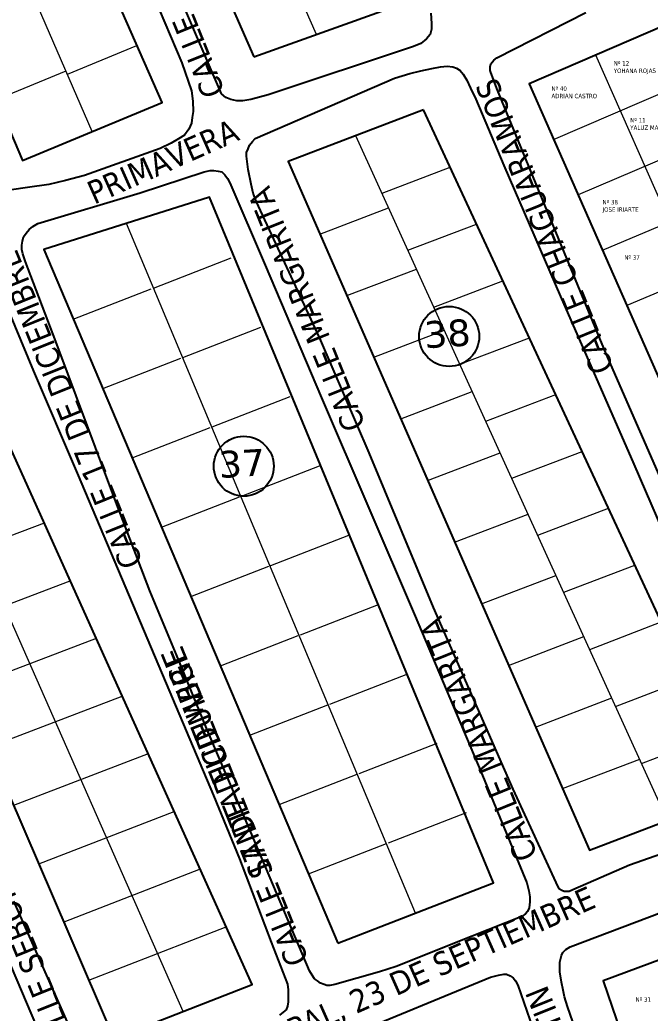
# Model space of a CAD drawing. Header units: metres. Extents: x 2 to 659295185, y -28 to 1124222152.
# Drawn here: x 658070.3 to 658164.8, y 1122960.3 to 1123109.3 of the extents above; entities that cross this region are included whole.
import ezdxf

# ---------------------------------------------------------------- set-up
doc = ezdxf.new("R2010")
doc.units = ezdxf.units.M
doc.header["$MEASUREMENT"] = 0
for name, color, linetype in [('CALLES', 1, 'CONTINUOUS'), ('CERCA', 7, 'CONTINUOUS'), ('Cota', 3, 'CONTINUOUS'), ('MANZANA', 30, 'CONTINUOUS'), ('Numero de manzana', 6, 'CONTINUOUS'), ('Parcelas', 140, 'CONTINUOUS')]:
    doc.layers.add(name, color=color, linetype=linetype)
doc.styles.add('ROMAN', font='verdana.ttf')
doc.styles.get("Standard").update_dxf_attribs({"font": 'tahoma.ttf'})

msp = doc.modelspace()

# ---------------------------------------------------------------- linework, layer by layer
at = {"layer": 'CERCA', "lineweight": 0}
for p, q in [((658114.7657, 1123107.1088), (658050.0121, 1123254.5755)), ((658081.1289, 1123092.5491), (658021.6599, 1123230.0747)), ((658077.4099, 1123101.1494), (658087.8111, 1123105.4528)), ((658066.7921, 1123097.3621), (658077.1876, 1123101.6634)), ((658167.393, 1122989.2105), (658120.646, 1123091.9131)), ((658124.5758, 1123083.2794), (658134.8035, 1123087.1897)), ((658115.2428, 1123077.1702), (658125.5622, 1123081.1123)), ((658129.6162, 1122975.3064), (658086.2489, 1123078.7631)), ((658128.4681, 1123074.728), (658138.7597, 1123078.6628)), ((658090.283, 1123069.0689), (658101.9737, 1123073.6196)), ((658119.2858, 1123067.9256), (658129.7456, 1123071.9214)), ((658132.3604, 1123066.1767), (658142.716, 1123070.1359)), ((658078.2766, 1123064.4084), (658089.9672, 1123068.9591)), ((658094.6931, 1123058.665), (658106.3838, 1123063.2156)), ((658123.3287, 1123058.681), (658133.9291, 1123062.7305)), ((658136.2527, 1123057.6253), (658146.6723, 1123061.609)), ((658082.6866, 1123054.0045), (658094.3773, 1123058.5552)), ((658127.3717, 1123049.4364), (658138.1125, 1123053.5395)), ((658140.1451, 1123049.074), (658150.6285, 1123053.0821)), ((658099.1032, 1123048.2611), (658110.7938, 1123052.8117)), ((658087.0967, 1123043.6006), (658098.7873, 1123048.1512)), ((658131.4146, 1123040.1918), (658142.2959, 1123044.3486)), ((658144.0374, 1123040.5226), (658154.5848, 1123044.5552)), ((658103.5132, 1123037.8572), (658115.2039, 1123042.4078)), ((658091.5067, 1123033.1967), (658103.1974, 1123037.7473)), ((658135.4576, 1123030.9472), (658146.4793, 1123035.1576)), ((658147.9297, 1123031.9713), (658158.541, 1123036.0283)), ((658107.9233, 1123027.4533), (658119.614, 1123032.0039)), ((658095.9168, 1123022.7928), (658107.6075, 1123027.3434)), ((658151.822, 1123023.4199), (658162.4973, 1123027.5014)), ((658139.5005, 1123021.7026), (658150.6628, 1123025.9667)), ((658112.3334, 1123017.0494), (658124.024, 1123021.6)), ((658155.7143, 1123014.8686), (658166.4536, 1123018.9745)), ((658100.3269, 1123012.3889), (658112.0175, 1123016.9395)), ((658143.5435, 1123012.458), (658154.8462, 1123016.7758)), ((658116.7434, 1123006.6455), (658128.4341, 1123011.1961)), ((658159.6066, 1123006.3172), (658170.4098, 1123010.4476)), ((658147.5864, 1123003.2134), (658159.0296, 1123007.5848)), ((658104.7369, 1123001.985), (658116.4276, 1123006.5356)), ((658121.1535, 1122996.2416), (658132.8442, 1123000.7922)), ((658163.4989, 1122997.7659), (658174.3661, 1123001.9207)), ((658151.6294, 1122993.9688), (658163.213, 1122998.3939)), ((658109.147, 1122991.5811), (658120.8377, 1122996.1317)), ((658125.5636, 1122985.8377), (658137.2542, 1122990.3883)), ((658113.5571, 1122981.1772), (658125.2477, 1122985.7278))]:
    msp.add_line(p, q, dxfattribs=at)
at = {"layer": 'MANZANA', "lineweight": -2}
for p, q in [((658085.2534, 1123124.9212), (658094.5547, 1123102.8357)), ((658100.4917, 1123098.2166), (658090.4153, 1123121.7318)), ((658131.8836, 1123110.3041), (658132.0073, 1123108.7545)), ((658131.8836, 1123110.3041), (658132.0073, 1123108.7545)), ((658141.7787, 1123103.6055), (658155.1204, 1123110.4041)), ((658141.7787, 1123103.6055), (658155.1204, 1123110.4041)), ((658132.0073, 1123108.7545), (658132.0073, 1123107.8746)), ((658132.0073, 1123108.7545), (658132.0073, 1123107.8746)), ((658131.7929, 1123107.0948), (658131.2487, 1123106.4349)), ((658131.7929, 1123107.0948), (658131.2487, 1123106.4349)), ((658132.0073, 1123107.8746), (658131.7929, 1123107.0948)), ((658132.0073, 1123107.8746), (658131.7929, 1123107.0948)), ((658129.278, 1123105.3152), (658107.5089, 1123098.0266)), ((658130.3747, 1123105.7651), (658129.278, 1123105.3152)), ((658130.3747, 1123105.7651), (658129.278, 1123105.3152)), ((658131.2487, 1123106.4349), (658130.3747, 1123105.7651)), ((658131.2487, 1123106.4349), (658130.3747, 1123105.7651)), ((658141.3416, 1123103.2656), (658141.7787, 1123103.6055)), ((658141.3416, 1123103.2656), (658141.7787, 1123103.6055)), ((658094.5547, 1123102.8357), (658095.9977, 1123098.6465)), ((658132.0321, 1123102.0058), (658133.3514, 1123102.2358)), ((658132.0321, 1123102.0058), (658133.3514, 1123102.2358)), ((658133.3514, 1123102.2358), (658134.3327, 1123102.3558)), ((658133.3514, 1123102.2358), (658134.3327, 1123102.3558)), ((658134.3327, 1123102.3558), (658135.2067, 1123102.2458)), ((658134.3327, 1123102.3558), (658135.2067, 1123102.2458)), ((658135.2067, 1123102.2458), (658135.7592, 1123102.0258)), ((658135.2067, 1123102.2458), (658135.7592, 1123102.0258)), ((658140.7974, 1123102.2658), (658140.9046, 1123102.7157)), ((658140.7974, 1123102.2658), (658140.9046, 1123102.7157)), ((658140.7974, 1123101.7159), (658140.7974, 1123102.2658)), ((658140.7974, 1123101.7159), (658140.7974, 1123102.2658)), ((658140.9046, 1123102.7157), (658141.3416, 1123103.2656)), ((658140.9046, 1123102.7157), (658141.3416, 1123103.2656)), ((658126.4496, 1123100.5461), (658128.7502, 1123101.226)), ((658128.7502, 1123101.226), (658130.3911, 1123101.6659)), ((658130.3911, 1123101.6659), (658132.0321, 1123102.0058)), ((658130.3911, 1123101.6659), (658132.0321, 1123102.0058)), ((658135.7592, 1123102.0258), (658136.3117, 1123101.6959)), ((658135.7592, 1123102.0258), (658136.3117, 1123101.6959)), ((658136.3117, 1123101.6959), (658136.7487, 1123101.146)), ((658136.3117, 1123101.6959), (658136.7487, 1123101.146)), ((658136.7487, 1123101.146), (658137.3012, 1123100.2662)), ((658136.7487, 1123101.146), (658137.3012, 1123100.2662)), ((658140.9128, 1123101.386), (658140.7974, 1123101.7159)), ((658140.9128, 1123101.386), (658140.7974, 1123101.7159)), ((658141.9106, 1123098.7365), (658140.9128, 1123101.386)), ((658141.9106, 1123098.7365), (658140.9128, 1123101.386)), ((658105.5629, 1123091.498), (658126.4496, 1123100.5461)), ((658137.3012, 1123100.2662), (658137.8536, 1123099.0464)), ((658137.3012, 1123100.2662), (658137.8536, 1123099.0464)), ((658095.9977, 1123098.6465), (658096.2204, 1123097.0968)), ((658101.1514, 1123097.6667), (658100.4917, 1123098.2166)), ((658101.9182, 1123097.3368), (658101.1514, 1123097.6667)), ((658107.5089, 1123098.0266), (658104.8785, 1123097.3568)), ((658137.8536, 1123099.0464), (658138.6287, 1123097.3968)), ((658137.8536, 1123099.0464), (658138.6287, 1123097.3968)), ((658149.3319, 1123080.6302), (658141.9106, 1123098.7365)), ((658149.3319, 1123080.6302), (658141.9106, 1123098.7365)), ((658096.2204, 1123097.0968), (658096.2286, 1123095.5471)), ((658102.8006, 1123097.1268), (658101.9182, 1123097.3368)), ((658103.6746, 1123097.1268), (658102.8006, 1123097.1268)), ((658104.8785, 1123097.3568), (658103.6746, 1123097.1268)), ((658138.6287, 1123097.3968), (658142.8341, 1123087.4588)), ((658138.6287, 1123097.3968), (658142.8341, 1123087.4588)), ((658096.2286, 1123095.5471), (658096.1214, 1123094.6573)), ((658096.0225, 1123093.7775), (658095.5854, 1123092.8877)), ((658096.1214, 1123094.6573), (658096.0225, 1123093.7775)), ((658094.934, 1123091.9979), (658094.06, 1123091.448)), ((658095.5854, 1123092.8877), (658094.934, 1123091.9979)), ((658092.9633, 1123090.7781), (658091.3223, 1123089.9983)), ((658094.06, 1123091.448), (658092.9633, 1123090.7781)), ((658104.4745, 1123089.9383), (658104.6889, 1123090.4982)), ((658104.6889, 1123090.4982), (658105.1259, 1123091.0481)), ((658105.1259, 1123091.0481), (658105.5629, 1123091.498)), ((658091.3223, 1123089.9983), (658079.9431, 1123085.9591)), ((658104.2601, 1123089.3884), (658104.4745, 1123089.9383)), ((658104.2601, 1123088.8385), (658104.2601, 1123089.3884)), ((658104.491, 1123086.8489), (658104.2601, 1123088.8385)), ((658142.8341, 1123087.4588), (658151.3603, 1123067.8128)), ((658142.8341, 1123087.4588), (658151.3603, 1123067.8128)), ((658079.9431, 1123085.9591), (658077.0983, 1123085.1793)), ((658088.2879, 1123083.3496), (658097.9108, 1123086.489)), ((658097.9108, 1123086.489), (658098.7931, 1123086.7089)), ((658098.7931, 1123086.7089), (658099.3373, 1123086.7089)), ((658099.3373, 1123086.7089), (658099.997, 1123086.609)), ((658099.997, 1123086.609), (658100.5412, 1123086.499)), ((658100.5412, 1123086.499), (658100.9865, 1123086.0591)), ((658100.9865, 1123086.0591), (658101.4235, 1123085.5092)), ((658104.9362, 1123084.6394), (658104.491, 1123086.8489)), ((658074.5833, 1123084.6094), (658071.4086, 1123084.1595)), ((658077.0983, 1123085.1793), (658074.5833, 1123084.6094)), ((658101.4235, 1123085.5092), (658101.7533, 1123084.8393)), ((658101.7533, 1123084.8393), (658107.0719, 1123072.4818)), ((658105.2661, 1123083.3096), (658104.9362, 1123084.6394)), ((658071.4086, 1123084.1595), (658069.0008, 1123083.8095)), ((658071.4086, 1123084.1595), (658069.0008, 1123083.8095)), ((658072.9671, 1123078.7406), (658088.2879, 1123083.3496)), ((658105.7113, 1123082.0999), (658105.2661, 1123083.3096)), ((658115.227, 1123061.5641), (658105.7113, 1123082.0999)), ((658158.1961, 1123059.2145), (658149.3319, 1123080.6302)), ((658158.1961, 1123059.2145), (658149.3319, 1123080.6302)), ((658071.656, 1123077.8508), (658072.2002, 1123078.3007)), ((658071.656, 1123077.8508), (658072.2002, 1123078.3007)), ((658072.2002, 1123078.3007), (658072.9671, 1123078.7406)), ((658072.2002, 1123078.3007), (658072.9671, 1123078.7406)), ((658070.7819, 1123076.741), (658071.219, 1123077.3009)), ((658070.7819, 1123076.741), (658071.219, 1123077.3009)), ((658071.219, 1123077.3009), (658071.656, 1123077.8508)), ((658071.219, 1123077.3009), (658071.656, 1123077.8508)), ((658070.5675, 1123075.5212), (658070.6747, 1123076.0811)), ((658070.5675, 1123075.5212), (658070.6747, 1123076.0811)), ((658070.5675, 1123074.8614), (658070.5675, 1123075.5212)), ((658070.5675, 1123074.8614), (658070.5675, 1123075.5212)), ((658070.6747, 1123076.0811), (658070.7819, 1123076.741)), ((658070.6747, 1123076.0811), (658070.7819, 1123076.741)), ((658070.683, 1123074.2015), (658070.5675, 1123074.8614)), ((658070.683, 1123074.2015), (658070.5675, 1123074.8614)), ((658071.1283, 1123072.9817), (658070.683, 1123074.2015)), ((658071.1283, 1123072.9817), (658070.683, 1123074.2015)), ((658075.6717, 1123061.0542), (658071.1283, 1123072.9817)), ((658075.6717, 1123061.0542), (658071.1283, 1123072.9817)), ((658107.0719, 1123072.4818), (658115.4909, 1123052.6059)), ((658065.7602, 1123072.2919), (658072.2992, 1123056.6151)), ((658065.7602, 1123072.2919), (658072.2992, 1123056.6151)), ((658151.3603, 1123067.8128), (658162.3191, 1123042.6379)), ((658151.3603, 1123067.8128), (658162.3191, 1123042.6379)), ((658084.6597, 1123036.9891), (658075.6717, 1123061.0542)), ((658084.6597, 1123036.9891), (658075.6717, 1123061.0542)), ((658122.6483, 1123044.3476), (658115.227, 1123061.5641)), ((658171.1421, 1123029.5206), (658158.1961, 1123059.2145)), ((658171.1421, 1123029.5206), (658158.1961, 1123059.2145)), ((658072.2992, 1123056.6151), (658078.8299, 1123041.2782)), ((658072.2992, 1123056.6151), (658078.8299, 1123041.2782)), ((658115.4909, 1123052.6059), (658129.5501, 1123019.8226)), ((658132.2794, 1123021.1623), (658122.6483, 1123044.3476)), ((658162.3191, 1123042.6379), (658169.1878, 1123026.7412)), ((658162.3191, 1123042.6379), (658169.1878, 1123026.7412)), ((658078.8299, 1123041.2782), (658091.1244, 1123012.3541)), ((658078.8299, 1123041.2782), (658091.1244, 1123012.3541)), ((658089.7556, 1123023.6318), (658084.6597, 1123036.9891)), ((658089.7556, 1123023.6318), (658084.6597, 1123036.9891)), ((658093.7466, 1123014.0237), (658089.7556, 1123023.6318)), ((658093.7466, 1123014.0237), (658089.7556, 1123023.6318)), ((658144.2359, 1122993.8978), (658132.2794, 1123021.1623)), ((658129.5501, 1123019.8226), (658139.4039, 1122996.5273)), ((658098.5045, 1123002.4361), (658093.7466, 1123014.0237)), ((658098.5045, 1123002.4361), (658093.7466, 1123014.0237)), ((658091.1244, 1123012.3541), (658099.3126, 1122992.928)), ((658091.1244, 1123012.3541), (658099.3126, 1122992.928)), ((658105.0434, 1122987.0892), (658098.5045, 1123002.4361)), ((658105.0434, 1122987.0892), (658098.5045, 1123002.4361)), ((658139.4039, 1122996.5273), (658146.2726, 1122979.8607)), ((658057.0114, 1122995.2776), (658072.7362, 1122958.2951)), ((658057.0114, 1122995.2776), (658072.7362, 1122958.2951)), ((658150.9893, 1122979.2208), (658144.2359, 1122993.8978)), ((658099.3126, 1122992.928), (658103.1964, 1122983.43)), ((658099.3126, 1122992.928), (658103.1964, 1122983.43)), ((658181.7298, 1122989.6387), (658161.7089, 1122982.4702)), ((658113.6768, 1122966.6634), (658105.0434, 1122987.0892)), ((658113.6768, 1122966.6634), (658105.0434, 1122987.0892)), ((658103.1964, 1122983.43), (658107.9625, 1122970.9525)), ((658103.1964, 1122983.43), (658107.9625, 1122970.9525)), ((658161.7089, 1122982.4702), (658153.1827, 1122978.7809)), ((658146.2726, 1122979.8607), (658146.6107, 1122978.6409)), ((658146.6107, 1122978.6409), (658146.7179, 1122977.7611)), ((658151.2119, 1122978.8909), (658150.9893, 1122979.2208)), ((658151.5417, 1122978.6709), (658151.2119, 1122978.8909)), ((658151.8716, 1122978.561), (658151.5417, 1122978.6709)), ((658152.1932, 1122978.561), (658151.8716, 1122978.561)), ((658152.6384, 1122978.561), (658152.1932, 1122978.561)), ((658153.1827, 1122978.7809), (658152.6384, 1122978.561)), ((658152.7786, 1122970.2627), (658177.9449, 1122979.7807)), ((658078.9948, 1122955.3357), (658069.3637, 1122977.0813)), ((658078.9948, 1122955.3357), (658069.3637, 1122977.0813)), ((658146.7262, 1122976.9913), (658146.619, 1122976.1015)), ((658146.7179, 1122977.7611), (658146.7262, 1122976.9913)), ((658146.4046, 1122975.5516), (658146.0747, 1122975.2116)), ((658146.619, 1122976.1015), (658146.4046, 1122975.5516)), ((658145.5305, 1122974.7717), (658138.0928, 1122971.8623)), ((658146.0747, 1122975.2116), (658145.5305, 1122974.7717)), ((658138.0928, 1122971.8623), (658126.7135, 1122967.2733)), ((658107.9625, 1122970.9525), (658110.4032, 1122964.6638)), ((658107.9625, 1122970.9525), (658110.4032, 1122964.6638)), ((658151.6902, 1122969.3728), (658152.1272, 1122969.8227)), ((658152.1272, 1122969.8227), (658152.7786, 1122970.2627)), ((658151.2614, 1122967.9331), (658151.4758, 1122968.9329)), ((658151.4758, 1122968.9329), (658151.6902, 1122969.3728)), ((658114.1221, 1122966.0035), (658113.6768, 1122966.6634)), ((658114.1221, 1122966.0035), (658113.6768, 1122966.6634)), ((658126.7135, 1122967.2733), (658124.1985, 1122966.4934)), ((658151.2614, 1122966.5034), (658151.2614, 1122967.9331)), ((658107.0637, 1122951.8164), (658140.8551, 1122965.6836)), ((658114.4519, 1122965.4536), (658114.1221, 1122966.0035)), ((658114.4519, 1122965.4536), (658114.1221, 1122966.0035)), ((658114.889, 1122965.1237), (658114.4519, 1122965.4536)), ((658114.889, 1122965.1237), (658114.4519, 1122965.4536)), ((658115.326, 1122964.7938), (658114.889, 1122965.1237)), ((658115.326, 1122964.7938), (658114.889, 1122965.1237)), ((658124.1985, 1122966.4934), (658117.5194, 1122964.5838)), ((658140.8551, 1122965.6836), (658142.059, 1122966.0135)), ((658142.059, 1122966.0135), (658142.8259, 1122966.1335)), ((658142.8259, 1122966.1335), (658143.2629, 1122966.1335)), ((658143.2629, 1122966.1335), (658143.8154, 1122965.9135)), ((658143.8154, 1122965.9135), (658144.2524, 1122965.5836)), ((658144.2524, 1122965.5836), (658144.5822, 1122965.1437)), ((658144.5822, 1122965.1437), (658144.9203, 1122964.4838)), ((658151.4923, 1122964.9537), (658151.2614, 1122966.5034)), ((658110.4032, 1122964.6638), (658110.5104, 1122963.774)), ((658110.4032, 1122964.6638), (658110.5104, 1122963.774)), ((658110.5104, 1122963.774), (658110.5187, 1122963.0041)), ((658110.5104, 1122963.774), (658110.5187, 1122963.0041)), ((658115.8785, 1122964.5738), (658115.326, 1122964.7938)), ((658115.8785, 1122964.5738), (658115.326, 1122964.7938)), ((658116.3155, 1122964.4638), (658115.8785, 1122964.5738)), ((658116.3155, 1122964.4638), (658115.8785, 1122964.5738)), ((658116.7525, 1122964.4638), (658116.3155, 1122964.4638)), ((658116.7525, 1122964.4638), (658116.3155, 1122964.4638)), ((658117.5194, 1122964.5838), (658116.7525, 1122964.4638)), ((658117.5194, 1122964.5838), (658116.7525, 1122964.4638)), ((658144.9203, 1122964.4838), (658152.3498, 1122943.3881)), ((658151.7149, 1122963.734), (658151.4923, 1122964.9537)), ((658151.9375, 1122962.7442), (658151.7149, 1122963.734)), ((658110.5187, 1122963.0041), (658110.5187, 1122962.0043)), ((658110.5187, 1122963.0041), (658110.5187, 1122962.0043)), ((658152.3828, 1122961.3045), (658151.9375, 1122962.7442)), ((658110.1971, 1122960.7846), (658109.76, 1122960.4546)), ((658110.1971, 1122960.7846), (658109.76, 1122960.4546)), ((658110.4115, 1122961.3445), (658110.1971, 1122960.7846)), ((658110.4115, 1122961.3445), (658110.1971, 1122960.7846)), ((658110.5187, 1122962.0043), (658110.4115, 1122961.3445)), ((658110.5187, 1122962.0043), (658110.4115, 1122961.3445)), ((658155.2689, 1122953.1361), (658152.3828, 1122961.3045)), ((658109.76, 1122960.4546), (658109.2158, 1122960.0047)), ((658109.76, 1122960.4546), (658109.2158, 1122960.0047))]:
    msp.add_line(p, q, dxfattribs=at)
at = {"layer": 'Numero de manzana', "lineweight": -2}
for centre in [(658134.6452, 1123061.8123), (658103.8343, 1123042.3376)]:
    msp.add_circle(centre, 4.5001, dxfattribs=at)
at = {"layer": 'Parcelas', "lineweight": 0}
for p, q in [((658146.6505, 1123099.6767), (658156.6617, 1123104.0057)), ((658200.7364, 1123003.994), (658156.6617, 1123104.0057)), ((658146.6505, 1123099.6767), (658190.5729, 1122999.9632)), ((658150.3107, 1123091.3673), (658170.3584, 1123099.9755)), ((658153.9709, 1123083.0578), (658150.3107, 1123091.3673)), ((658174.044, 1123091.6163), (658153.9709, 1123083.0578)), ((658157.6311, 1123074.7483), (658177.7296, 1123083.2572)), ((658161.2913, 1123066.4389), (658157.6311, 1123074.7483)), ((658181.4152, 1123074.898), (658161.2913, 1123066.4389)), ((658105.1239, 1122964.6026), (658058.287, 1123068.3793)), ((658094.7505, 1122960.5414), (658048.7533, 1123064.8782)), ((658039.2197, 1123061.3771), (658084.377, 1122956.4802)), ((658073.8993, 1123033.7871), (658054.2721, 1123026.4114)), ((658077.8024, 1123025.139), (658073.8993, 1123033.7871)), ((658058.0352, 1123017.67), (658077.8024, 1123025.139)), ((658081.7054, 1123016.491), (658061.7983, 1123008.9286)), ((658085.6085, 1123007.8429), (658081.7054, 1123016.491)), ((658065.5615, 1123000.1872), (658085.6085, 1123007.8429)), ((658089.5116, 1122999.1949), (658069.3246, 1122991.4458)), ((658093.4146, 1122990.5468), (658089.5116, 1122999.1949)), ((658073.0877, 1122982.7044), (658093.4146, 1122990.5468)), ((658076.8508, 1122973.963), (658073.0877, 1122982.7044)), ((658097.3177, 1122981.8987), (658076.8508, 1122973.963)), ((658101.2208, 1122973.2507), (658097.3177, 1122981.8987)), ((658080.6139, 1122965.2216), (658101.2208, 1122973.2507)), ((658084.377, 1122956.4802), (658094.7505, 1122960.5414))]:
    msp.add_line(p, q, dxfattribs=at)
at = {"layer": 'Parcelas', "lineweight": -3}
for points in [[(658105.3544, 1123103.7285), (658124.4793, 1123110.5978), (658061.4073, 1123259.3612), (658040.7922, 1123250.7033), (658105.3544, 1123103.7285)], [(658030.9292, 1123234.5572), (658012.4052, 1123225.5993), (658070.6693, 1123088.2202), (658091.589, 1123096.8781), (658030.9292, 1123234.5572)], [(658166.6728, 1123108.3346), (658146.6505, 1123099.6767), (658190.5729, 1122999.9632), (658210.8999, 1123008.0249), (658166.6728, 1123108.3346)], [(658166.6728, 1123108.3346), (658146.6505, 1123099.6767), (658190.5729, 1122999.9632), (658210.8999, 1123008.0249), (658166.6728, 1123108.3346)], [(658130.8104, 1123095.7959), (658110.4917, 1123088.0342), (658155.6723, 1122984.7242), (658178.3224, 1122993.3938), (658130.8104, 1123095.7959)], [(658117.9671, 1122970.7733), (658141.2991, 1122979.8526), (658098.7022, 1123082.7066), (658073.8554, 1123074.8385), (658117.9671, 1122970.7733)], [(658058.287, 1123068.3793), (658039.2197, 1123061.3771), (658084.377, 1122956.4802), (658105.1239, 1122964.6026), (658058.287, 1123068.3793)], [(658058.287, 1123068.3793), (658039.2197, 1123061.3771), (658084.377, 1122956.4802), (658105.1239, 1122964.6026), (658058.287, 1123068.3793)], [(658183.5914, 1122974.7187), (658157.7155, 1122965.157), (658205.6555, 1122824.8996), (658230.1216, 1122839.9478), (658183.5914, 1122974.7187)]]:
    msp.add_lwpolyline(points, dxfattribs=at)

# ---------------------------------------------------------------- texts
at = {"layer": 'CALLES', "color": 0}
for s, rotation, p in [('CALLE MARGARITA', 111.955417, (658101.0681, 1123098.4955)), ('CALLE CHAGUARAMOS', 111.955417, (658159.3964, 1123057.0429)), ('CALLE CHAGUARAMOS', 111.955417, (658159.3964, 1123057.0429)), ('PRIMAVERA', 23.9992, (658081.404, 1123081.5516)), ('CALLE MARGARITA', 111.955417, (658122.1597, 1123048.4529)), ('CALLE 17 DE DICIEMBRE', 111.955417, (658088.7668, 1123027.8558)), ('CALLE 17 DE DICIEMBRE', 111.955417, (658088.7668, 1123027.8558)), ('CALLE MARGARITA', 111.955417, (658147.9686, 1122983.9581)), ('CALLE SANTA EUDUVIGE', 111.955417, (658113.6398, 1122968.2318)), ('CALLE 17 DE DICIEMBRE', 111.955417, (658113.6398, 1122968.2318)), ('CALLE SEBORUCO', 111.955417, (658079.3915, 1122953.9843)), ('CALLE SEBORUCO', 111.955417, (658079.3915, 1122953.9843)), ('AV PRINCIPAL, 23 DE SEPTIEMBRE', 23.9992, (658092.4042, 1122947.5516)), ('CALLE SAN MARTIN', 111.955417, (658164.2272, 1122927.4427))]:
    msp.add_text(s, height=3.5001, rotation=rotation, dxfattribs=at).set_placement(p)
at = {"layer": 'Cota', "lineweight": 0, "attachment_point": 1}
for s, insert, char_height in [('Nº 12\\PYOHANA ROJAS', (658159.3264, 1123103.1085), 0.667156), ('Nº 40\\PADRIAN CASTRO', (658149.9841, 1123099.3167), 0.667156), ('Nº 11\\PYALUZ MARINA SOLOZANO', (658161.7944, 1123094.5716), 0.667156), ('Nº 38\\PJOSE IRIARTE', (658157.6433, 1123082.2815), 0.667156), ('Nº 37', (658160.9138, 1123073.9929), 0.66716), ('Nº 31', (658162.6, 1122962.6631), 0.66716)]:
    msp.add_mtext_dynamic_manual_height_columns(s, width=17.52809, gutter_width=9.6186, heights=[0], dxfattribs=dict(at, insert=insert, char_height=char_height))
at = {"layer": 'Numero de manzana', "lineweight": -2, "style": 'ROMAN'}
for s, p in [('38', (658130.9976, 1123060.0357)), ('37', (658100.1867, 1123040.561))]:
    msp.add_text(s, height=4, rotation=3.491535, dxfattribs=at).set_placement(p)

doc.saveas('drawing.dxf')
